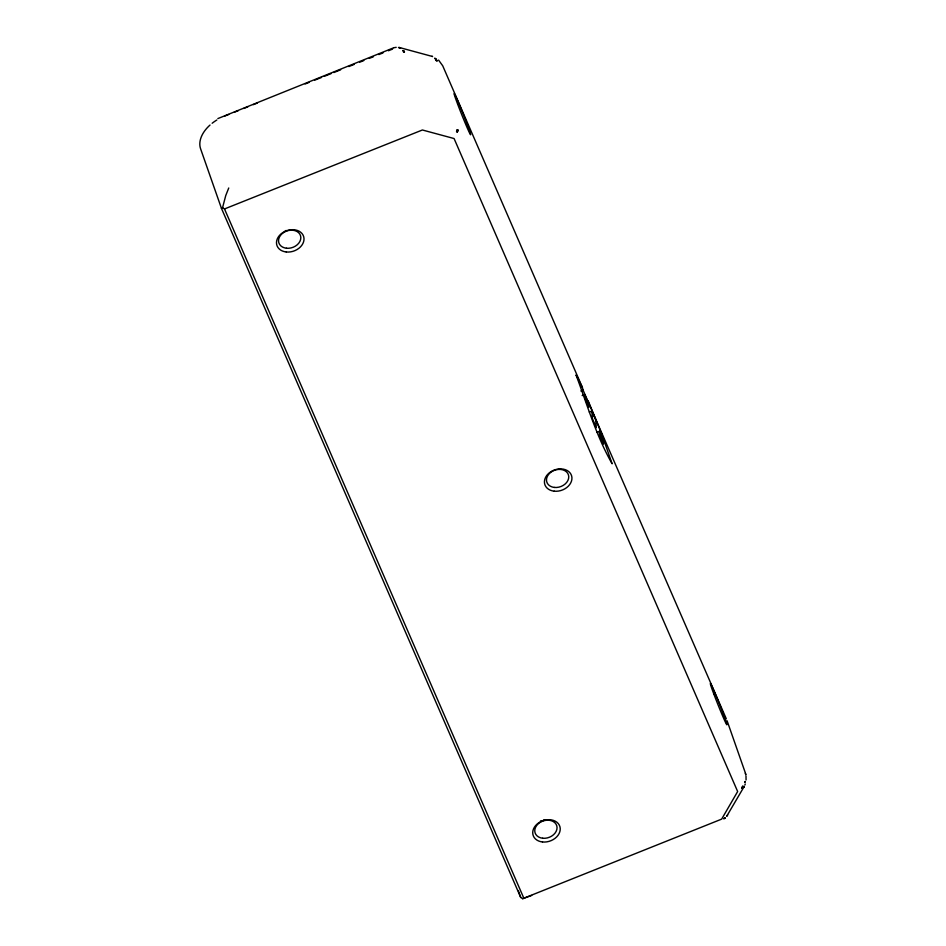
<?xml version="1.0" encoding="UTF-8"?>
<svg xmlns="http://www.w3.org/2000/svg" width="946" height="946" viewBox="0 0 946 946"><rect width="100%" height="100%" fill="white"/><g stroke="black" fill="none" stroke-linecap="round" stroke-linejoin="round"><path stroke-width="1.42" d="M741.865 787.947L742.965 785.996L741.841 788.101L742.929 786.954M746.075 779.953L745.992 776.016M531.699 895.448L522.653 898.7L520.714 897.435L221.435 208.309L222.558 207.682L225.751 195.55L228.743 187.994M457.379 129.697L457.285 132.002L458.077 130.252L457.166 131.908L457.746 129.957L456.516 131.435L457.379 129.697L456.729 131.565M744.774 782.531L745.212 781.396L744.75 782.271M744.845 785.085L745.271 784.009M457.013 131.778L457.746 129.957M727.687 814.967L726.682 816.292L744.183 786.504M741.901 787.557L742.977 786.469M724.198 818.42L725.239 817.77L723.69 818.822L724.825 818.172M217.852 118.581L393.252 47.962M522.653 898.7L721.656 819.118L737.655 791.53L454.08 138.542L422.389 129.992L224.498 208.948L222.558 207.682M224.64 116.098L228.731 114.466M234.194 112.29L238.286 110.658M243.749 108.471L247.84 106.839M253.303 104.663L257.395 103.031M305.168 83.969L309.259 82.337M314.722 80.162L321.545 77.43M324.265 76.342L331.1 73.622M333.82 72.535L340.643 69.815M348.838 66.539L354.301 64.363M359.752 62.188L363.843 60.556M369.307 58.38L373.398 56.736M378.861 54.561L382.953 52.929M388.416 50.753L392.507 49.121M580.844 390.982L583.067 390.083L582.381 387.399L442.716 65.794L438.566 60.083M582.168 395.582L584.663 394.588L588.542 403.528L588.85 407.348L584.971 398.408L584.663 394.588M589.323 412.066L591.818 411.072L595.708 420.012L596.323 427.651L592.433 418.711L591.818 411.072M596.796 432.369L599.279 431.376L603.17 440.316L603.477 444.135L599.598 435.195L599.279 431.376M393.82 47.761L396.197 47.335M399.389 47.596L400.56 47.879L398.739 47.442L399.59 47.631M400.276 47.761L432.606 56.523L431.967 56.322M583.067 390.083L726.292 718.783M582.381 387.399L576.019 374.935C587.265 404.876 596.264 436.035 612.121 463.788L601.774 434.249L588.258 400.998M224.498 208.948L523.777 898.073M727.096 720.781L745.212 772.515M518.29 890.529L520.714 897.435M221.435 208.309L200.623 148.877A33.548 21.533 -23.5 0 1 210.024 125.038M544.305 819.768A11.411 8.739 -19.3 0 1 543.394 820.17M541.502 820.773A11.411 8.739 -19.3 0 1 540.544 820.986M286.236 230.505A11.411 8.739 -19.3 0 1 285.278 230.777M212.152 123.252A33.548 21.533 -23.5 0 1 216.823 120.012M744.005 786.741L743.674 787.379L744.005 786.741M398.562 47.584L398.467 47.572M403.824 50.765L402.937 50.741L403.824 50.765M404.45 51.935L403.481 51.817L404.45 51.935M435.881 58.853L434.805 58.321L435.881 58.853M436.532 59.799L435.515 59.326L436.532 59.799M437.099 60.887L436.141 60.497L437.099 60.887M745.791 774.691L745.377 773.213L745.791 774.691M542.496 841.975A14.095 10.796 -19.3 0 0 559.878 826.532A14.095 10.796 -19.3 0 0 537.044 824.096A14.095 10.796 -19.3 0 0 542.496 841.975M554.214 491.187A14.095 10.796 -19.3 0 0 571.585 475.743A14.095 10.796 -19.3 0 0 548.763 473.296A14.095 10.796 -19.3 0 0 554.214 491.187M542.685 838.239A11.411 8.739 -19.3 0 0 556.756 825.728A11.411 8.739 -19.3 0 0 538.274 823.753A11.411 8.739 -19.3 0 0 542.685 838.239M286.271 251.979A14.095 10.796 -19.3 0 0 303.654 236.524A14.095 10.796 -19.3 0 0 280.82 234.088A14.095 10.796 -19.3 0 0 286.271 251.979M554.391 487.438A11.411 8.739 -19.3 0 0 568.463 474.939A11.411 8.739 -19.3 0 0 549.981 472.965A11.411 8.739 -19.3 0 0 554.391 487.438M286.461 248.23A11.411 8.739 -19.3 0 0 300.532 235.72A11.411 8.739 -19.3 0 0 282.038 233.745A11.411 8.739 -19.3 0 0 286.461 248.23M713.875 694.139A22.148 0.792 68.2 0 0 726.824 724.754A22.148 0.792 68.2 0 0 715.164 693.655A22.148 0.792 68.2 0 0 713.875 694.139M457.639 104.143A22.148 0.792 68.2 0 0 470.6 134.746A22.148 0.792 68.2 0 0 458.928 103.658A22.148 0.792 68.2 0 0 457.639 104.143"/></g></svg>
